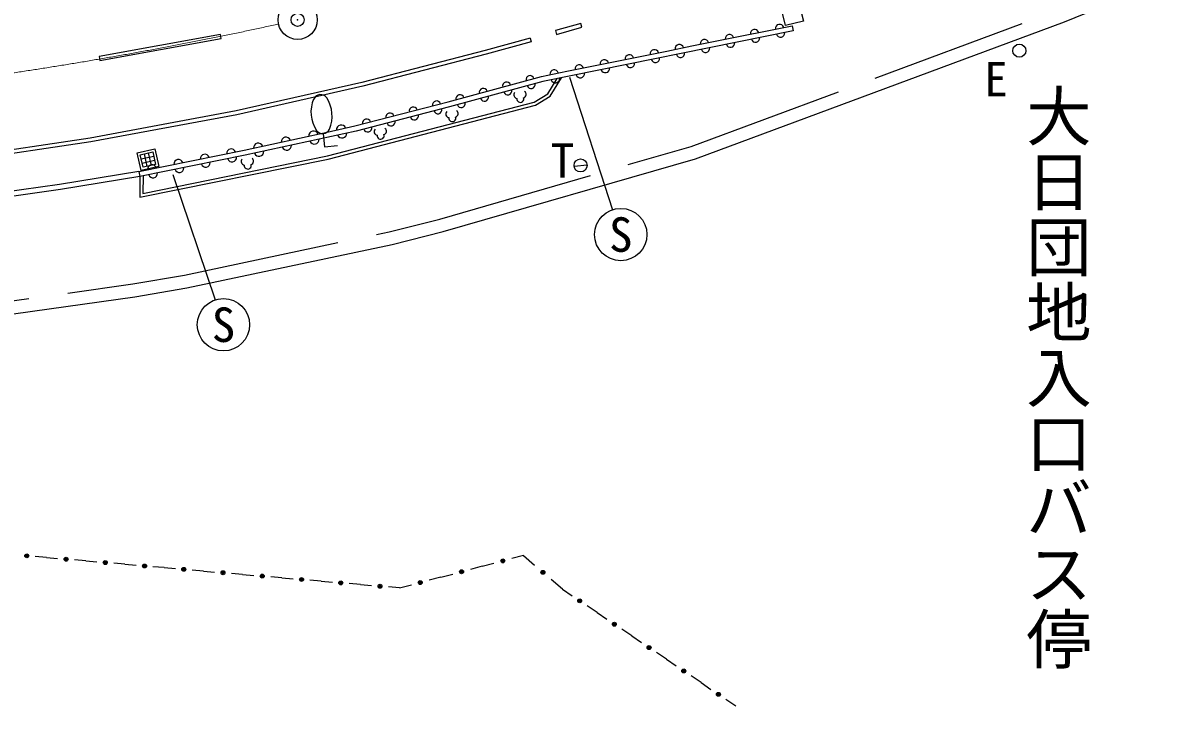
# Model space of a CAD drawing. Units: millimetres, scale not verified. Extents: x 40000 to 680000, y 20000 to 380000.
# Drawn here: x 348218 to 392118, y 247395 to 273519 of the extents above; entities that cross this region are included whole.
import ezdxf
from ezdxf.enums import TextEntityAlignment as Align

# ---------------------------------------------------------------- set-up
doc = ezdxf.new("R2010")
doc.units = ezdxf.units.MM
doc.header["$LTSCALE"] = 1000
doc.header["$PDMODE"] = 32
doc.header["$PDSIZE"] = 500
doc.linetypes.add('CHAIN', pattern=[18.5, 12, -1.5, 3.5, -1.5])
doc.linetypes.add('DASHED', pattern=[7.5, 6, -1.5])
for name, color, linetype, lineweight in [('M-BGD', 7, 'Continuous', 25), ('M-BGD-EXST', 7, 'Continuous', 25), ('M-BMK', 2, 'CHAIN', 13), ('M-BMK-HTXT', 7, 'Continuous', 13), ('M-BMK-SRVR', 3, 'Continuous', 25), ('M-STR-STRC', 7, 'Continuous', 25)]:
    doc.layers.add(name, color=color, linetype=linetype, lineweight=lineweight)
doc.layers.add('M-OTRS', color=6, linetype='Continuous')
doc.styles.add('@ＭＳ ゴシック', font='')
doc.styles.add('ＭＳ ゴシック', font='')
doc.styles.get('@ＭＳ ゴシック').set_extended_font_data('@MS Gothic')
doc.styles.get('ＭＳ ゴシック').set_extended_font_data('MS Gothic')

msp = doc.modelspace()

# ---------------------------------------------------------------- linework, layer by layer
at = {"layer": 'M-BGD'}
for p, q in [((375712, 273028), (376670, 273221)), ((376670, 273221), (377627, 273415)), ((377627, 273415), (377667, 273219)), ((372839, 272446), (373797, 272640)), ((373797, 272640), (374754, 272834)), ((374754, 272834), (375712, 273028)), ((370924, 272058), (371881, 272252)), ((371881, 272252), (372839, 272446)), ((369008, 271671), (369966, 271865)), ((369966, 271865), (370924, 272058)), ((367158, 271233), (368051, 271477)), ((368051, 271477), (369008, 271671)), ((365372, 270746), (366265, 270989)), ((366265, 270989), (367158, 271233)), ((363587, 270271), (364479, 270502)), ((364479, 270502), (365372, 270746)), ((361802, 269810), (362695, 270040)), ((362695, 270040), (363587, 270271)), ((359852, 269347), (360910, 269579)), ((360910, 269579), (361802, 269810)), ((357737, 268884), (358794, 269116)), ((358794, 269116), (359852, 269347)), ((356679, 268653), (357737, 268884)), ((352704, 268475), (353180, 268584)), ((352813, 267999), (352704, 268475)), ((352740, 268317), (353217, 268426)), ((352777, 268158), (353253, 268267)), ((352972, 268035), (352863, 268512)), ((353130, 268072), (353022, 268548)), ((353180, 268584), (353289, 268108)), ((353658, 268043), (354665, 268246)), ((354665, 268246), (355672, 268449)), ((355672, 268449), (356679, 268653)), ((352651, 267840), (353658, 268043)), ((352651, 267840), (352690, 267643)), ((353289, 268108), (352813, 267999)), ((349115, 253075), (348687, 253112)), ((349115, 253075), (349544, 253039)), ((350616, 252946), (350187, 252983)), ((350616, 252946), (351045, 252909)), ((367357, 253153), (366906, 253035)), ((367357, 253153), (367781, 252785)), ((352117, 252817), (351688, 252854)), ((352117, 252817), (352545, 252780)), ((353617, 252688), (353189, 252724)), ((353617, 252688), (354046, 252651)), ((355118, 252558), (354689, 252595)), ((355118, 252558), (355547, 252521)), ((356619, 252429), (356190, 252466)), ((356619, 252429), (357047, 252392)), ((364200, 252325), (364651, 252443)), ((365778, 252739), (365327, 252621)), ((365778, 252739), (366229, 252857)), ((358119, 252300), (357690, 252336)), ((358119, 252300), (358548, 252263)), ((359620, 252170), (359191, 252207)), ((359620, 252170), (360049, 252133)), ((361121, 252041), (360692, 252078)), ((361121, 252041), (361549, 252004)), ((362621, 251912), (363072, 252030)), ((364200, 252325), (363749, 252207)), ((368843, 251866), (368418, 252234)), ((362621, 251912), (362192, 251948)), ((368843, 251866), (369222, 251610)), ((370169, 250972), (369790, 251227)), ((370169, 250972), (370548, 250716)), ((371495, 250078), (371116, 250333)), ((371495, 250078), (371874, 249822)), ((372821, 249184), (372442, 249439)), ((372821, 249184), (373199, 248928)), ((374147, 248290), (373768, 248545)), ((374147, 248290), (374525, 248034)), ((375473, 247395), (375094, 247651))]:
    msp.add_line(p, q, dxfattribs=at)
at = {"layer": 'M-BGD', "linetype": 'DASHED'}
msp.add_lwpolyline([(320900, 261153), (329572, 261395), (335578, 261549), (338516, 261773), (340523, 261945), (342501, 262147), (352420, 263538), (354394, 263877), (362220, 265534), (364152, 266021), (373773, 268797), (387858, 274024), (390640, 275166), (417511, 287292), (419786, 283716)], dxfattribs=at)
at = {"layer": 'M-BGD'}
for points in [[(320914, 260653), (329586, 260896), (335603, 261050), (338556, 261275), (340570, 261448), (342561, 261651), (352497, 263044), (354488, 263386), (362332, 265047), (364282, 265538), (373930, 268322), (388040, 273559), (390838, 274707), (417322, 286658), (419363, 283449)], [(377667, 273219), (368097, 271282), (364530, 270309), (360957, 269384), (356720, 268457), (352690, 267643)], [(352690, 267643), (352688, 266851), (359889, 268314), (367815, 270380), (368375, 270719), (368805, 271426)], [(352811, 267668), (352808, 266998), (359862, 268431), (367768, 270492), (368288, 270806), (368645, 271393)], [(352651, 267840), (349620, 267342), (345972, 266830), (342574, 266405)], [(352683, 267642), (349650, 267145), (345999, 266632), (342599, 266207)]]:
    msp.add_lwpolyline(points, dxfattribs=at)
for points in [[(377378, 273418), (377206, 274102), (377890, 274273), (378062, 273589)], [(352738, 267879), (352584, 268551), (353256, 268704), (353409, 268033)]]:
    msp.add_lwpolyline(points, close=True, dxfattribs=at)
for centre, radius in [((348365, 253140), 75), ((348365, 253140), 49.5), ((348365, 253140), 24.5), ((349866, 253011), 75), ((349866, 253011), 49.5), ((349866, 253011), 24.5), ((351366, 252882), 75), ((351366, 252882), 49.5), ((351366, 252882), 24.5), ((366567, 252946), 75), ((366567, 252946), 49.5), ((366567, 252946), 24.5), ((352867, 252752), 75), ((352867, 252752), 49.5), ((352867, 252752), 24.5), ((354368, 252623), 75), ((354368, 252623), 49.5), ((354368, 252623), 24.5), ((355868, 252494), 75), ((355868, 252494), 49.5), ((355868, 252494), 24.5), ((357369, 252364), 75), ((364989, 252532), 75), ((364989, 252532), 49.5), ((364989, 252532), 24.5), ((368100, 252509), 75), ((368100, 252509), 49.5), ((368100, 252509), 24.5), ((357369, 252364), 49.5), ((357369, 252364), 24.5), ((358870, 252235), 75), ((358870, 252235), 49.5), ((358870, 252235), 24.5), ((360370, 252106), 75), ((360370, 252106), 49.5), ((360370, 252106), 24.5), ((361871, 251976), 75), ((361871, 251976), 49.5), ((361871, 251976), 24.5), ((363410, 252118), 75), ((363410, 252118), 49.5), ((363410, 252118), 24.5), ((369506, 251419), 75), ((369506, 251419), 49.5), ((369506, 251419), 24.5), ((370832, 250525), 75), ((370832, 250525), 49.5), ((370832, 250525), 24.5), ((372158, 249631), 75), ((372158, 249631), 49.5), ((372158, 249631), 24.5), ((373484, 248737), 75), ((373484, 248737), 49.5), ((373484, 248737), 24.5), ((374810, 247843), 75), ((374810, 247843), 49.5), ((374810, 247843), 24.5)]:
    msp.add_circle(centre, radius, dxfattribs=at)
for centre, radius, start, end in [((375236, 272917), 163, 16.1409, 186.7419), ((376193, 273111), 163, 16.1428, 186.74), ((377151, 273305), 163, 16.1435, 186.7408), ((377186, 273135), 163, 196.1036, 6.7788), ((373320, 272530), 163, 16.1418, 186.7408), ((374278, 272724), 163, 16.1409, 186.7419), ((375272, 272748), 163, 196.1036, 6.7805), ((376229, 272942), 163, 196.103, 6.7814), ((371405, 272142), 163, 16.1435, 186.7408), ((372363, 272336), 163, 16.1435, 186.7408), ((372401, 272167), 163, 196.103, 6.7814), ((373358, 272361), 163, 196.103, 6.7814), ((374315, 272554), 163, 196.1036, 6.7805), ((369490, 271755), 163, 16.1435, 186.7391), ((370448, 271948), 163, 16.1435, 186.7391), ((370487, 271779), 163, 196.103, 6.7814), ((371444, 271973), 163, 196.1036, 6.7805), ((367606, 271351), 154, 16.8807, 193.6571), ((368532, 271561), 163, 16.1409, 186.7419), ((368573, 271392), 163, 196.1036, 6.7805), ((369530, 271586), 163, 196.103, 6.7814), ((365820, 270863), 154, 16.8788, 193.659), ((366713, 271107), 154, 16.8779, 193.6602), ((366758, 270921), 154, 196.7956, 13.7419), ((367650, 271165), 154, 196.7976, 13.7417), ((364034, 270383), 154, 15.8535, 193.1428), ((364927, 270620), 154, 16.8779, 193.6602), ((364975, 270434), 154, 196.7969, 13.741), ((365867, 270678), 154, 196.7956, 13.7419), ((362249, 269922), 154, 15.8544, 193.1416), ((363142, 270152), 154, 15.8544, 193.1416), ((363189, 269966), 154, 195.9328, 13.0635), ((364083, 270197), 154, 195.9331, 13.0632), ((360388, 269430), 184, 22.8913, 181.8098), ((361357, 269691), 154, 15.8535, 193.1428), ((362296, 269735), 154, 195.9337, 13.0623), ((358273, 268967), 184, 22.8913, 181.8098), ((359330, 269199), 184, 22.8916, 181.8096), ((360420, 269302), 184, 202.9601, 1.7404), ((361402, 269504), 154, 195.9328, 13.0635), ((356180, 268529), 173, 18.9676, 183.8542), ((357215, 268736), 184, 22.8916, 181.8096), ((358301, 268838), 184, 202.9627, 1.7392), ((359361, 269070), 184, 202.9619, 1.7402), ((354166, 268122), 173, 18.9674, 183.8561), ((355173, 268325), 173, 18.9668, 183.8569), ((356212, 268377), 173, 198.9904, 3.8333), ((357242, 268606), 184, 202.962, 1.7386), ((353159, 267919), 173, 18.9649, 183.8571), ((354197, 267971), 173, 198.9885, 3.8335), ((355204, 268174), 173, 198.9885, 3.8335), ((353190, 267768), 173, 198.9904, 3.8333)]:
    msp.add_arc(centre, radius, start, end, dxfattribs=at)
at = {"layer": 'M-BGD-EXST'}
for p, q in [((369112, 271442), (370766, 266376)), ((359702, 269285), (359746, 268787)), ((359746, 268787), (360244, 268831)), ((369291, 268048), (369789, 268092)), ((353943, 267729), (355565, 262926))]:
    msp.add_line(p, q, dxfattribs=at)
for centre, radius in [((386316, 272459), 250), ((369540, 268070), 250), ((371076, 265426), 1000), ((355885, 261978), 1000)]:
    msp.add_circle(centre, radius, dxfattribs=at)
for centre, radius, start, end in [((367123, 270769), 136, 135.6621, 262.5296), ((367322, 270787), 136, 287.5921, 54.4558), ((360499, 270108), 1268, 156.811, 213.31), ((359595, 270497), 283, 33.133, 156.988), ((358764, 269954), 1275, 336.988, 33.133), ((367237, 270614), 133, 171.3752, 18.7457), ((364522, 270032), 136, 135.661, 262.5313), ((364722, 270050), 136, 287.5904, 54.4569), ((364637, 269878), 133, 171.3752, 18.7457), ((359677, 269567), 283, 213.133, 336.988), ((361782, 269360), 136, 135.661, 262.5313), ((361896, 269205), 133, 171.3752, 18.7457), ((361982, 269378), 136, 287.5904, 54.4569), ((356700, 268220), 136, 135.6615, 262.5331), ((356899, 268237), 136, 287.5879, 54.4594), ((356814, 268065), 133, 171.3742, 18.7468)]:
    msp.add_arc(centre, radius, start, end, dxfattribs=at)
at = {"layer": 'M-BMK'}
msp.add_arc((325715, 420365), 150392, 256.77331, 282.39188, dxfattribs=at)
at = {"layer": 'M-BMK-SRVR'}
msp.add_circle((358721, 273639), 750, dxfattribs=at)
at = {"layer": 'M-OTRS'}
msp.add_point((358721, 273639), dxfattribs=at)
at = {"layer": 'M-STR-STRC'}
for p, q in [((355776, 273073), (351136, 272234)), ((368617, 273081), (369588, 273354)), ((367611, 272939), (367650, 272794))]:
    msp.add_line(p, q, dxfattribs=at)
for points in [[(369588, 273354), (369548, 273499), (368576, 273225), (368617, 273081)], [(351136, 272234), (351163, 272087), (355803, 272925), (355776, 273073)], [(367650, 272794), (365925, 272322), (361214, 271102), (356401, 270008), (350818, 268969), (346017, 268253), (340758, 267587), (335581, 267160), (330922, 266936), (325691, 266865), (321359, 266905), (316427, 267100), (312411, 267384), (307879, 267850), (303436, 268415)], [(367611, 272939), (365887, 272467), (361179, 271247), (356371, 270155), (350794, 269117), (345996, 268402), (340743, 267737), (335571, 267310), (330917, 267086), (325691, 267015), (321363, 267055), (316436, 267250), (312424, 267533), (307896, 267999), (303457, 268564)]]:
    msp.add_lwpolyline(points, dxfattribs=at)

# ---------------------------------------------------------------- texts
at = {"layer": 'M-BGD-EXST', "style": 'ＭＳ ゴシック'}
for s, p in [('E', (385425, 271372)), ('T', (368846, 268261)), ('S', (371076, 265426)), ('S', (355885, 261978))]:
    msp.add_text(s, height=1320, dxfattribs=at).set_placement(p, align=Align.MIDDLE_CENTER)
at = {"layer": 'M-BMK-HTXT', "style": '@ＭＳ ゴシック'}
msp.add_text('大日団地入口バス停', height=1833, rotation=270, dxfattribs=at).set_placement((386329, 248726), align=Align.BOTTOM_RIGHT)

doc.saveas('drawing.dxf')
